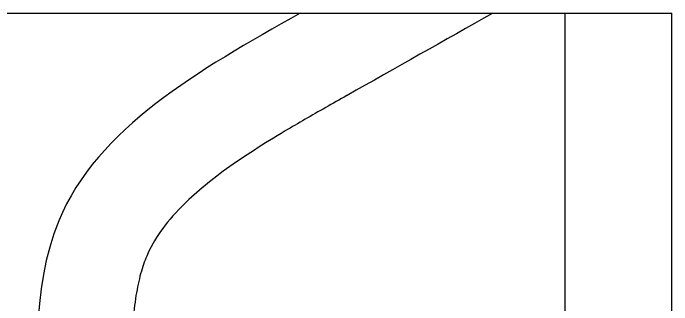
# Model space of a CAD drawing. Header units: inches. Extents: x 9636 to 21597, y -10243 to 557.
# Drawn here: x 15011.6 to 15067.2, y -8287.1 to -8262.5 of the extents above; entities that cross this region are included whole.
import ezdxf

# ---------------------------------------------------------------- set-up
doc = ezdxf.new("R2010")
doc.units = ezdxf.units.IN
doc.header["$MEASUREMENT"] = 0

# ---------------------------------------------------------------- blocks, each defined once
blk = doc.blocks.new('FF')
at = {"color": 252, "true_color": 0x939598}
for p, q in [((14456.189, -8262.47), (15067.189, -8262.47)), ((15058.189, -8358.47), (15058.189, -8262.47)), ((15067.189, -8358.47), (15067.189, -8262.47))]:
    blk.add_line(p, q, dxfattribs=at)
blk.add_spline([(15035.814, -8262.47), (15015.414, -8280.041), (15010.127, -8318.544), (14990.761, -8332.275), (14980.154, -8358.47)], degree=3, dxfattribs=at)
blk.add_open_spline([(15052.077, -8262.47), (15047.972, -8264.79), (15043.866, -8267.109), (15039.761, -8269.429), (15039.757, -8269.431), (15039.754, -8269.433), (15039.75, -8269.435), (15039.147, -8269.776), (15038.55, -8270.113), (15036.784, -8271.117), (15035.639, -8271.777), (15032.739, -8273.509), (15031.065, -8274.576), (15028.115, -8276.704), (15026.842, -8277.765), (15025.097, -8279.524), (15024.499, -8280.232), (15023.522, -8281.624), (15023.142, -8282.305), (15022.752, -8283.225), (15022.664, -8283.458), (15022.493, -8283.956), (15022.412, -8284.221), (15022.183, -8285.059), (15022.051, -8285.678), (15021.711, -8287.762), (15021.586, -8289.414), (15021.497, -8293.046), (15021.532, -8295.024), (15021.63, -8299.176), (15021.692, -8301.351), (15021.664, -8305.826), (15021.575, -8308.128), (15021.086, -8312.065), (15020.796, -8313.672), (15019.912, -8316.915), (15019.316, -8318.553), (15018.152, -8320.842), (15017.765, -8321.52), (15017.087, -8322.565), (15016.826, -8322.942), (15016, -8324.054), (15015.415, -8324.739), (15014.211, -8326.009), (15013.591, -8326.595), (15011.527, -8328.386), (15010.053, -8329.425), (15007.159, -8331.284), (15005.736, -8332.104), (15003.026, -8333.645), (15001.74, -8334.365), (14999.41, -8335.76), (14998.368, -8336.435), (14997.088, -8337.388), (14996.717, -8337.687), (14996.207, -8338.134), (14996.041, -8338.287), (14995.712, -8338.605), (14995.552, -8338.768), (14995.081, -8339.272), (14994.782, -8339.626), (14993.854, -8340.833), (14993.268, -8341.771), (14992.182, -8343.889), (14991.685, -8345.067), (14990.775, -8347.645), (14990.363, -8349.043), (14989.422, -8352.727), (14988.934, -8355.116), (14988.402, -8357.903), (14988.348, -8358.186), (14988.294, -8358.47)], degree=3, knots=[-12.897991, -12.897991, -12.897991, -12.897991, -0.011772, -0.011772, -0.011772, 0, 0, 0, 1.8922, 1.8922, 5.676599, 5.676599, 11.890954, 11.890954, 18.10531, 18.10531, 22.424826, 22.424826, 26.744342, 26.744342, 28.128902, 28.128902, 29.513463, 29.513463, 32.282585, 32.282585, 38.064732, 38.064732, 43.846878, 43.846878, 49.629025, 49.629025, 55.411172, 55.411172, 59.294133, 59.294133, 63.177093, 63.177093, 64.832495, 64.832495, 65.78316, 65.78316, 67.68449, 67.68449, 69.58582, 69.58582, 73.938557, 73.938557, 78.291294, 78.291294, 82.644031, 82.644031, 86.996768, 86.996768, 89.046096, 89.046096, 90.157747, 90.157747, 91.269397, 91.269397, 93.492697, 93.492697, 98.418016, 98.418016, 103.343334, 103.343334, 108.268652, 108.268652, 115.562754, 115.562754, 116.383227, 116.383227, 116.383227, 116.383227], dxfattribs=at)

msp = doc.modelspace()

# ---------------------------------------------------------------- block references
at = {"color": 18, "true_color": 0x000000}
msp.add_blockref('FF', (0, 0), dxfattribs=at)

doc.saveas('drawing.dxf')
